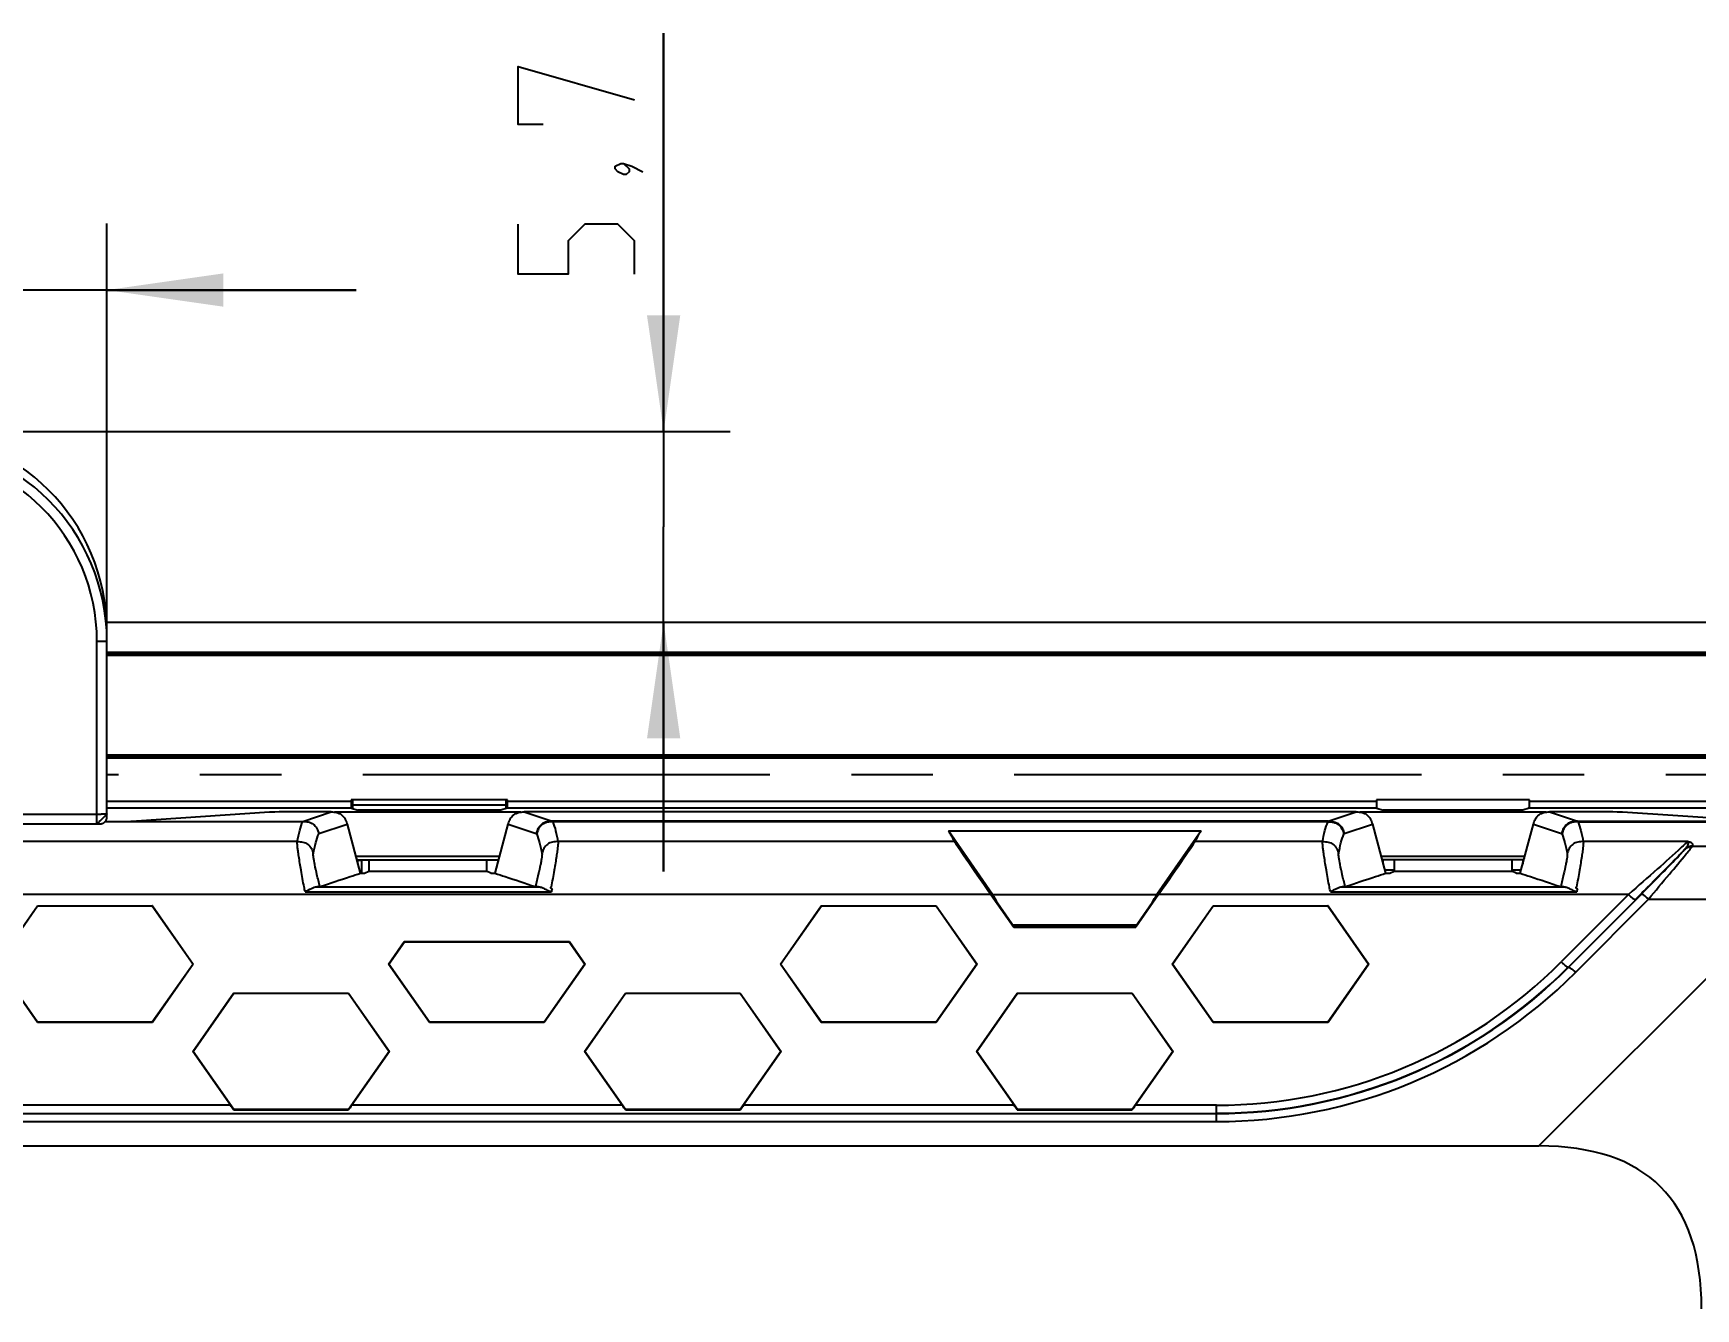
# Model space of a CAD drawing. Header units: millimetres. Extents: x 0 to 594, y 0 to 420.
# Drawn here: x 476.8 to 526.9, y 244.6 to 283 of the extents above; entities that cross this region are included whole.
import ezdxf

# ---------------------------------------------------------------- set-up
doc = ezdxf.new("R2010")
doc.units = ezdxf.units.MM
doc.header["$LTSCALE"] = 32.67
doc.linetypes.add('CENTER', pattern=[0.6, 0.375, -0.075, 0.075, -0.075])
doc.layers.get('0').update_dxf_attribs({"linetype": 'CONTINUOUS'})
for name, color, linetype in [('AUSFORMSCHRAEGEN', 7, 'CONTINUOUS'), ('FASEN', 7, 'CONTINUOUS'), ('KURVEN', 7, 'CONTINUOUS'), ('RUNDUNGEN', 7, 'CONTINUOUS'), ('ZEICHNUNGSBEMASSUNGEN', 7, 'CONTINUOUS')]:
    doc.layers.add(name, color=color, linetype=linetype)
doc.styles.get("Standard").update_dxf_attribs({"font": 'txt', "width": 0.7})
doc.dimstyles.new('DIMSTYLE_6', dxfattribs={"dimtxt": 3.5, "dimasz": 3.5, "dimexe": 2, "dimexo": 0, "dimgap": 0.875, "dimtad": 1, "dimdec": 3, "dimtxsty": 'STANDARD', "dimblk": '_FILLED', "dimblk1": '_FILLED', "dimblk2": '_FILLED', "dimcen": 0.09, "dimadec": 0, "dimazin": 0, "dimtp": 0.2, "dimtm": 0.2, "dimtfac": 1, "dimtdec": 3, "dimtofl": 0, "dimtmove": 0, "dimatfit": 3, "dimldrblk": '_FILLED', "dimfxl": 1, "dimtolj": 1, "dimarcsym": 0})
doc.dimstyles.new('DIMSTYLE_7', dxfattribs={"dimtxt": 3.5, "dimasz": 3.5, "dimexe": 2, "dimexo": 0, "dimgap": 0.875, "dimtad": 1, "dimdec": 1, "dimtxsty": 'STANDARD', "dimblk": '_FILLED', "dimblk1": '_FILLED', "dimblk2": '_FILLED', "dimcen": 0.09, "dimadec": 0, "dimazin": 0, "dimtp": 0.1, "dimtm": 0.1, "dimtfac": 1, "dimtdec": 1, "dimtofl": 0, "dimtmove": 0, "dimatfit": 3, "dimldrblk": '_FILLED', "dimfxl": 1, "dimtolj": 1, "dimarcsym": 0})

# ---------------------------------------------------------------- blocks, each defined once
blk = doc.blocks.new('_FILLED')
at = {"color": 0, "linetype": 'BYBLOCK'}
blk.add_solid([(0, 0), (-1, 0.143), (-1, -0.143)], dxfattribs=at)
blk = doc.blocks.new('*D8')
at = {"layer": 'ZEICHNUNGSBEMASSUNGEN', "color": 2, "linetype": 'CONTINUOUS'}
for p, q in [((466.552, 264.708), (466.552, 277.273)), ((479.052, 264.708), (479.052, 277.273)), ((466.552, 275.273), (459.052, 275.273)), ((459.052, 275.273), (472.802, 275.273)), ((486.552, 275.273), (472.802, 275.273)), ((479.052, 275.273), (486.552, 275.273))]:
    blk.add_line(p, q, dxfattribs=at)
at = {"layer": 'ZEICHNUNGSBEMASSUNGEN', "color": 2, "linetype": 'CONTINUOUS', "xscale": 3.5, "yscale": 3.5, "zscale": 3.5}
blk.add_blockref('_FILLED', (466.552, 275.273), dxfattribs=at)
at = {"layer": 'ZEICHNUNGSBEMASSUNGEN', "color": 2, "linetype": 'CONTINUOUS', "xscale": 3.5, "yscale": 3.5, "zscale": 3.5, "rotation": 180}
blk.add_blockref('_FILLED', (479.052, 275.273), dxfattribs=at)
blk = doc.blocks.new('*D9')
at = {"layer": 'ZEICHNUNGSBEMASSUNGEN', "color": 2, "linetype": 'CONTINUOUS'}
for p, q in [((495.803, 271.011), (495.803, 283.002)), ((495.803, 283.002), (495.803, 268.144)), ((473.052, 271.011), (497.803, 271.011)), ((495.803, 257.777), (495.803, 268.144)), ((495.803, 265.277), (495.803, 257.777))]:
    blk.add_line(p, q, dxfattribs=at)
at = {"layer": 'ZEICHNUNGSBEMASSUNGEN', "color": 2, "linetype": 'CONTINUOUS', "xscale": 3.5, "yscale": 3.5, "zscale": 3.5}
for p, rotation in [((495.803, 271.011), 270), ((495.803, 265.277), 90)]:
    blk.add_blockref('_FILLED', p, dxfattribs=dict(at, rotation=rotation))

msp = doc.modelspace()

# ---------------------------------------------------------------- linework, layer by layer
at = {"color": 9, "linetype": 'CONTINUOUS'}
for p, q in [((478.7522, 259.2086), (478.7522, 264.7026)), ((486.4476, 259.777), (491.0676, 259.777)), ((466.8522, 259.5034), (478.7522, 259.5034))]:
    msp.add_line(p, q, dxfattribs=at)
at = {"color": 7, "linetype": 'CONTINUOUS'}
for p, q in [((479.0522, 259.4104), (479.0522, 265.0115)), ((535.8022, 264.277), (479.0522, 264.277)), ((535.8022, 261.277), (479.0522, 261.277)), ((486.4476, 259.777), (486.4476, 259.9287)), ((491.0676, 259.6715), (491.0676, 259.9287)), ((466.8322, 259.2087), (478.7522, 259.2086)), ((478.7523, 259.2086), (478.7785, 259.2087)), ((478.7785, 259.2087), (478.8033, 259.2089)), ((478.8033, 259.2089), (478.8237, 259.2092)), ((478.8237, 259.2092), (478.8402, 259.2096)), ((486.7222, 258.107), (486.6022, 258.107)), ((486.7222, 257.7226), (486.7222, 258.107))]:
    msp.add_line(p, q, dxfattribs=at)
msp.add_lwpolyline([(478.8402, 259.2096), (478.8471, 259.2098), (478.8532, 259.21), (478.8593, 259.2103), (478.8662, 259.2107), (478.8743, 259.2115), (478.8838, 259.2128), (478.8943, 259.2148), (478.9048, 259.2174), (478.9156, 259.2207), (478.9267, 259.2247), (478.9378, 259.2296), (478.9488, 259.2352), (478.9596, 259.2416), (478.9701, 259.2488), (478.9803, 259.2568), (478.9902, 259.2656), (478.9996, 259.2751), (479.0085, 259.2855), (479.0168, 259.2966), (479.0244, 259.3086), (479.0313, 259.3212), (479.0373, 259.3346), (479.0425, 259.3486), (479.0466, 259.3634), (479.0497, 259.3786), (479.0516, 259.3943), (479.0522, 259.4104)], dxfattribs=at)
msp.add_arc((473.0527, 265.011), 5.9996, 0.00475, 90.00449, dxfattribs=at)
at = {"color": 9, "linetype": 'CONTINUOUS'}
for centre, radius in [((473.0527, 264.7073), 5.9996), ((473.0527, 264.7021), 5.6996)]:
    msp.add_arc(centre, radius, 0.005, 90.00473, dxfattribs=at)
for points, knots in [([(478.7522, 264.7026), (478.7717, 264.7026), (478.81, 264.7027), (478.8656, 264.703), (478.9168, 264.7034), (478.9616, 264.704), (478.9943, 264.7047), (479.0159, 264.7053), (479.0286, 264.7057), (479.0382, 264.7063), (479.0459, 264.7066), (479.0493, 264.7074), (479.0522, 264.7073), (479.0522, 264.7078)], [0, 0, 0, 0, 0.1948104, 0.3825038, 0.5552635, 0.7066807, 0.8310279, 0.8814552, 0.9234252, 0.9565142, 0.9803814, 0.994876, 1, 1, 1, 1]), ([(478.7522, 259.5034), (478.7717, 259.5034), (478.81, 259.5035), (478.8656, 259.5037), (478.9168, 259.5042), (478.9616, 259.5048), (478.9943, 259.5055), (479.0159, 259.5061), (479.0286, 259.5065), (479.0382, 259.5071), (479.0459, 259.5073), (479.0493, 259.5082), (479.0522, 259.5081), (479.0522, 259.5086)], [0, 0, 0, 0, 0.1948104, 0.3825038, 0.5552635, 0.7066807, 0.8310279, 0.8814552, 0.9234252, 0.9565142, 0.9803814, 0.994876, 1, 1, 1, 1]), ([(479.0522, 259.5086), (479.0522, 259.508), (479.0512, 259.5063), (479.0492, 259.5034), (479.0456, 259.4994), (479.0384, 259.4917), (479.0259, 259.4794), (479.0079, 259.4608), (478.9864, 259.4376), (478.9522, 259.4017), (478.906, 259.3552), (478.8596, 259.3088), (478.8238, 259.2744), (478.8005, 259.253), (478.7816, 259.2351), (478.7693, 259.2225), (478.7615, 259.2153), (478.7574, 259.2117), (478.7544, 259.2098), (478.7529, 259.2086), (478.7524, 259.2086)], [0, 0, 0, 0, 0.0045056, 0.0130119, 0.0256091, 0.0422618, 0.087678, 0.1492504, 0.2251184, 0.3110884, 0.4997265, 0.6881741, 0.7741592, 0.8504351, 0.9123231, 0.9577401, 0.9745669, 0.9874834, 0.9960991, 1, 1, 1, 1])]:
    msp.add_open_spline(points, degree=3, knots=knots, dxfattribs=at)
at = {"layer": 'AUSFORMSCHRAEGEN', "color": 7, "linetype": 'CONTINUOUS'}
for p, q in [((479.0428, 265.277), (540.8022, 265.277)), ((491.104, 259.9287), (486.4005, 259.9287)), ((490.9022, 259.6165), (486.6022, 259.6165)), ((521.854, 259.9287), (517.2505, 259.9287)), ((521.6522, 259.6165), (517.4522, 259.6165)), ((483.9488, 259.5597), (479.9448, 259.2883)), ((491.5058, 259.5615), (485.8998, 259.5615)), ((522.3554, 259.5615), (516.7492, 259.5615)), ((528.6579, 259.2883), (524.6539, 259.5597)), ((504.372, 258.9985), (511.9729, 258.9985)), ((505.7028, 257.0763), (504.372, 258.9985)), ((511.9729, 258.9985), (510.6419, 257.0763)), ((486.5363, 258.237), (490.8682, 258.237)), ((486.5525, 258.1767), (486.6022, 258.127)), ((486.6022, 257.9921), (486.6022, 258.127)), ((486.6022, 258.127), (490.8386, 258.127)), ((486.9329, 258.127), (486.9329, 257.782)), ((490.4716, 258.127), (490.4716, 257.782)), ((517.3863, 258.237), (521.7182, 258.237)), ((517.4025, 258.1767), (517.4522, 258.127)), ((517.4522, 257.9921), (517.4522, 258.127)), ((521.6522, 258.127), (517.4522, 258.127)), ((517.7829, 258.127), (517.7829, 257.782)), ((521.3216, 258.127), (521.3216, 257.782)), ((521.702, 258.1767), (521.6522, 258.127)), ((521.6522, 258.127), (521.6522, 257.9921)), ((486.8022, 257.7226), (486.9329, 257.782)), ((486.9329, 257.782), (490.4716, 257.782)), ((490.6022, 257.7226), (490.4716, 257.782)), ((517.6522, 257.7226), (517.7829, 257.782)), ((517.7829, 257.782), (521.3216, 257.782)), ((521.4522, 257.7226), (521.3216, 257.782)), ((475.7336, 254.9874), (476.9635, 256.7441)), ((475.7422, 254.9875), (476.9672, 256.737)), ((476.9635, 256.7441), (476.9672, 256.737)), ((476.9635, 256.7441), (480.4209, 256.7441)), ((476.9672, 256.737), (480.4172, 256.737)), ((480.4209, 256.7441), (480.4172, 256.737)), ((480.4172, 256.737), (481.643, 254.9864)), ((480.4209, 256.7441), (481.6517, 254.9864)), ((499.315, 254.9874), (500.545, 256.7441)), ((499.3237, 254.9875), (500.5487, 256.737)), ((500.545, 256.7441), (500.5487, 256.737)), ((500.545, 256.7441), (504.0024, 256.7441)), ((500.5487, 256.737), (503.9987, 256.737)), ((504.0024, 256.7441), (503.9987, 256.737)), ((503.9987, 256.737), (505.2244, 254.9864)), ((504.0024, 256.7441), (505.2331, 254.9864)), ((505.6472, 257.082), (506.3362, 256.0936)), ((505.7028, 257.0763), (510.6419, 257.0763)), ((505.8466, 256.8286), (506.3459, 256.1123)), ((510.4982, 256.8286), (509.999, 256.1127)), ((510.6976, 257.082), (510.0088, 256.094)), ((511.1057, 254.9874), (512.3357, 256.7441)), ((511.1144, 254.9875), (512.3394, 256.737)), ((512.3357, 256.7441), (515.7931, 256.7441)), ((512.3357, 256.7441), (512.3394, 256.737)), ((512.3394, 256.737), (515.7894, 256.737)), ((515.7931, 256.7441), (515.7894, 256.737)), ((515.7894, 256.737), (517.0151, 254.9864)), ((515.7931, 256.7441), (517.0238, 254.9864)), ((506.3083, 256.1663), (510.0355, 256.1649)), ((487.5243, 254.9874), (487.998, 255.6641)), ((487.533, 254.9875), (488.0017, 255.657)), ((487.998, 255.6641), (488.0017, 255.657)), ((487.998, 255.6641), (492.9679, 255.6641)), ((488.0017, 255.657), (492.9642, 255.657)), ((492.9679, 255.6641), (492.9642, 255.657)), ((492.9642, 255.657), (493.4337, 254.9864)), ((492.9679, 255.6641), (493.4424, 254.9864)), ((506.3362, 256.0936), (506.3459, 256.1123)), ((506.3362, 256.0936), (510.0088, 256.094)), ((506.3459, 256.1123), (509.999, 256.1127)), ((510.0088, 256.094), (509.999, 256.1127)), ((476.9643, 253.2298), (475.7336, 254.9874)), ((476.968, 253.237), (475.7422, 254.9875)), ((481.643, 254.9864), (480.418, 253.237)), ((481.6517, 254.9864), (480.4217, 253.2298)), ((481.6517, 254.9864), (481.643, 254.9864)), ((487.5243, 254.9874), (487.533, 254.9875)), ((488.755, 253.2298), (487.5243, 254.9874)), ((488.7587, 253.237), (487.533, 254.9875)), ((493.4337, 254.9864), (492.2087, 253.237)), ((493.4424, 254.9864), (492.2124, 253.2298)), ((493.4424, 254.9864), (493.4337, 254.9864)), ((499.315, 254.9874), (499.3237, 254.9875)), ((500.5457, 253.2298), (499.315, 254.9874)), ((500.5494, 253.237), (499.3237, 254.9875)), ((505.2244, 254.9864), (503.9994, 253.237)), ((505.2331, 254.9864), (504.0031, 253.2298)), ((505.2331, 254.9864), (505.2244, 254.9864)), ((511.1057, 254.9874), (511.1144, 254.9875)), ((512.3364, 253.2298), (511.1057, 254.9874)), ((512.3401, 253.237), (511.1144, 254.9875)), ((517.0151, 254.9864), (515.7901, 253.237)), ((517.0238, 254.9864), (515.7939, 253.2298)), ((517.0238, 254.9864), (517.0151, 254.9864)), ((481.6337, 252.3569), (482.864, 254.1141)), ((482.864, 254.1141), (482.8677, 254.107)), ((482.864, 254.1141), (486.3204, 254.1141)), ((486.3204, 254.1141), (486.3167, 254.107)), ((486.3204, 254.1141), (487.5508, 252.3569)), ((493.4237, 252.3569), (494.654, 254.1141)), ((494.654, 254.1141), (494.6577, 254.107)), ((494.654, 254.1141), (498.1104, 254.1141)), ((498.1104, 254.1141), (498.1067, 254.107)), ((498.1104, 254.1141), (499.3408, 252.3569)), ((505.2137, 252.3569), (506.444, 254.1141)), ((506.444, 254.1141), (509.9004, 254.1141)), ((506.444, 254.1141), (506.4477, 254.107)), ((509.9004, 254.1141), (509.8967, 254.107)), ((509.9004, 254.1141), (511.1308, 252.3569)), ((481.6424, 252.357), (482.8677, 254.107)), ((482.8677, 254.107), (486.3167, 254.107)), ((486.3167, 254.107), (487.5421, 252.357)), ((493.4324, 252.357), (494.6577, 254.107)), ((494.6577, 254.107), (498.1067, 254.107)), ((498.1067, 254.107), (499.3321, 252.357)), ((505.2224, 252.357), (506.4477, 254.107)), ((506.4477, 254.107), (509.8967, 254.107)), ((509.8967, 254.107), (511.1221, 252.357)), ((476.9643, 253.2298), (476.968, 253.237)), ((480.4217, 253.2298), (476.9643, 253.2298)), ((480.418, 253.237), (476.968, 253.237)), ((480.4217, 253.2298), (480.418, 253.237)), ((488.755, 253.2298), (488.7587, 253.237)), ((492.2124, 253.2298), (488.755, 253.2298)), ((492.2087, 253.237), (488.7587, 253.237)), ((492.2124, 253.2298), (492.2087, 253.237)), ((500.5457, 253.2298), (500.5494, 253.237)), ((504.0031, 253.2298), (500.5457, 253.2298)), ((503.9994, 253.237), (500.5494, 253.237)), ((504.0031, 253.2298), (503.9994, 253.237)), ((512.3364, 253.2298), (512.3401, 253.237)), ((515.7939, 253.2298), (512.3364, 253.2298)), ((515.7901, 253.237), (512.3401, 253.237)), ((515.7939, 253.2298), (515.7901, 253.237)), ((481.6337, 252.3569), (481.6424, 252.357)), ((482.7658, 250.7402), (481.6337, 252.3569)), ((482.8677, 250.607), (481.6424, 252.357)), ((487.5421, 252.357), (486.3167, 250.607)), ((487.5508, 252.3569), (486.4187, 250.7402)), ((487.5508, 252.3569), (487.5421, 252.357)), ((493.4237, 252.3569), (493.4324, 252.357)), ((494.5558, 250.7402), (493.4237, 252.3569)), ((494.6577, 250.607), (493.4324, 252.357)), ((499.3321, 252.357), (498.1067, 250.607)), ((499.3408, 252.3569), (498.2087, 250.7402)), ((499.3408, 252.3569), (499.3321, 252.357)), ((505.2137, 252.3569), (505.2224, 252.357)), ((506.3458, 250.7402), (505.2137, 252.3569)), ((506.4477, 250.607), (505.2224, 252.357)), ((511.1221, 252.357), (509.8967, 250.607)), ((511.1308, 252.3569), (509.9987, 250.7402)), ((511.1308, 252.3569), (511.1221, 252.357)), ((482.8637, 250.5991), (482.8677, 250.607)), ((482.8637, 250.5991), (486.3208, 250.5991)), ((486.3167, 250.607), (482.8677, 250.607)), ((486.3208, 250.5991), (486.3167, 250.607)), ((494.6537, 250.5991), (494.6577, 250.607)), ((494.6537, 250.5991), (498.1108, 250.5991)), ((498.1067, 250.607), (494.6577, 250.607)), ((498.1108, 250.5991), (498.1067, 250.607)), ((506.4437, 250.5991), (506.4477, 250.607)), ((506.4437, 250.5991), (509.9008, 250.5991)), ((509.8967, 250.607), (506.4477, 250.607)), ((509.9008, 250.5991), (509.8967, 250.607))]:
    msp.add_line(p, q, dxfattribs=at)
at = {"layer": 'AUSFORMSCHRAEGEN', "color": 9, "linetype": 'CONTINUOUS'}
for p, q in [((505.6472, 257.082), (475.3273, 257.082)), ((524.8315, 257.082), (510.6976, 257.082)), ((482.7658, 250.7402), (474.6287, 250.7402)), ((494.5558, 250.7402), (486.4187, 250.7402)), ((506.3458, 250.7402), (498.2087, 250.7402)), ((512.439, 250.7402), (509.9987, 250.7402))]:
    msp.add_line(p, q, dxfattribs=at)
at = {"layer": 'AUSFORMSCHRAEGEN', "color": 7, "linetype": 'CONTINUOUS'}
for centre, major_axis, ratio, start_param, end_param in [((484.3846, 259.5577), (0.45, 0), 0.0174551, 1.5707963, 2.8895671), ((524.2181, 259.5577), (0.45, 0), 0.0174551, 0.2520255, 1.5707963), ((591.5862, 134.702), (-87.5201, 124.9969), 0.0100085, 0.0991349, 0.1213503), ((505.9508, 256.6901), (-1.4003, 2), 0.0100085, 0.1213503, 1.3665665), ((510.394, 256.6901), (1.4005, 2), 0.010008, -1.3665659, -0.1213497), ((424.7472, 134.702), (87.5317, 124.9969), 0.010008, -0.1213497, -0.0991343), ((591.5862, 134.702), (-86.2598, 123.197), 0.0100085, 0.1088309, 0.1250881), ((424.7472, 134.702), (86.2712, 123.197), 0.010008, -0.1250875, -0.1088302), ((482.7181, 250.7989), (-0.2114, 0.3), 0.0142682, -2.3100424, -1.7780728), ((486.4664, 250.7989), (0.2114, 0.3), 0.0142682, -4.5051125, -3.9731429), ((494.5081, 250.7989), (-0.2114, 0.3), 0.0142682, -2.3100424, -1.7780728), ((498.2564, 250.7989), (0.2114, 0.3), 0.0142682, -4.5051125, -3.9731429), ((506.2981, 250.7989), (-0.2114, 0.3), 0.0142682, -2.3100424, -1.7780728), ((510.0464, 250.7989), (0.2114, 0.3), 0.0142682, -4.5051125, -3.9731429)]:
    msp.add_ellipse(centre, major_axis=major_axis, ratio=ratio, start_param=start_param, end_param=end_param, dxfattribs=at)
at = {"layer": 'FASEN', "color": 7, "linetype": 'CONTINUOUS'}
for p, q in [((486.4476, 259.6679), (486.4476, 259.777)), ((486.6749, 257.7226), (486.8022, 257.7226)), ((490.6022, 257.7226), (490.7296, 257.7226)), ((517.4967, 257.827), (517.7829, 257.827)), ((517.5249, 257.7226), (517.6522, 257.7226)), ((521.3216, 257.827), (521.6077, 257.827)), ((521.4522, 257.7226), (521.5796, 257.7226))]:
    msp.add_line(p, q, dxfattribs=at)
at = {"layer": 'KURVEN', "color": 7, "linetype": 'CENTER'}
msp.add_line((538.2055, 260.6802), (479.0522, 260.6802), dxfattribs=at)
at = {"layer": 'RUNDUNGEN', "color": 9, "linetype": 'CONTINUOUS'}
for p, q in [((479.0522, 264.3741), (535.8022, 264.3741)), ((479.0522, 264.3241), (535.8022, 264.3241)), ((535.8022, 261.2298), (479.0522, 261.2298)), ((535.8022, 261.1798), (479.0522, 261.1798)), ((486.4005, 259.8802), (479.0522, 259.8802)), ((486.4108, 259.6802), (479.0522, 259.6802)), ((517.2608, 259.6802), (491.0937, 259.6802)), ((517.2505, 259.8802), (491.104, 259.8802)), ((531.8022, 259.6802), (521.8437, 259.6802)), ((531.8022, 259.8802), (521.854, 259.8802)), ((479.5504, 259.2806), (484.9435, 259.2794)), ((479.7017, 259.2825), (484.9449, 259.2825)), ((484.9449, 259.2825), (485.7948, 259.5656)), ((485.427, 258.9125), (486.2779, 259.1959)), ((491.1266, 259.1959), (491.9707, 258.9148)), ((491.6096, 259.5656), (492.4527, 259.2848)), ((515.8018, 259.2848), (492.4527, 259.2848)), ((515.7889, 259.2682), (492.4656, 259.2682)), ((515.8018, 259.2848), (516.6448, 259.5656)), ((516.2838, 258.9148), (517.1279, 259.1959)), ((521.9766, 259.1959), (522.8207, 258.9148)), ((522.4596, 259.5656), (523.3027, 259.2848)), ((523.3027, 259.2848), (528.7558, 259.2848)), ((523.3156, 259.2682), (531.8058, 259.2682)), ((484.7801, 258.6736), (476.4163, 258.6736)), ((504.5583, 258.6736), (492.6244, 258.6736)), ((515.6301, 258.6736), (511.7866, 258.6736)), ((526.6135, 258.6736), (523.4744, 258.6736)), ((526.5375, 258.4465), (526.5523, 258.4644)), ((526.7496, 258.5316), (526.7644, 258.5496)), ((526.7496, 258.5316), (529.5638, 258.5316)), ((485.0167, 257.1592), (492.433, 257.1592)), ((485.3683, 257.3122), (492.0362, 257.3122)), ((515.8667, 257.1592), (523.283, 257.1592)), ((516.2183, 257.3122), (522.8862, 257.3122)), ((529.5638, 256.9422), (522.1336, 249.512)), ((524.8315, 257.082), (522.8109, 255.0514)), ((523.0292, 254.8918), (525.222, 257.0955)), ((523.2413, 254.7385), (525.4342, 256.9422)), ((525.4342, 256.9422), (529.5638, 256.9422)), ((512.439, 250.2484), (512.439, 250.7402)), ((433.1654, 250.2484), (512.439, 250.2484)), ((433.1655, 250.4896), (512.4389, 250.4896))]:
    msp.add_line(p, q, dxfattribs=at)
at = {"layer": 'RUNDUNGEN', "color": 7, "linetype": 'CONTINUOUS'}
for p, q in [((486.4005, 259.9287), (486.4005, 259.8802)), ((486.4108, 259.6802), (486.6022, 259.6165)), ((491.0937, 259.6802), (490.9022, 259.6165)), ((491.104, 259.8802), (491.104, 259.9287)), ((517.2505, 259.9287), (517.2505, 259.8802)), ((517.2608, 259.6802), (517.4522, 259.6165)), ((521.8437, 259.6802), (521.6522, 259.6165)), ((521.854, 259.8802), (521.854, 259.9287)), ((479.0054, 259.282), (479.6414, 259.282)), ((485.7948, 259.5656), (484.3846, 259.5656)), ((486.2779, 259.1959), (486.6749, 257.7226)), ((490.7296, 257.7226), (491.1266, 259.1959)), ((516.6448, 259.5656), (491.6096, 259.5656)), ((517.1279, 259.1959), (517.5249, 257.7226)), ((521.5796, 257.7226), (521.9766, 259.1959)), ((524.2181, 259.5656), (522.4596, 259.5656)), ((423.4709, 249.512), (522.1336, 249.512))]:
    msp.add_line(p, q, dxfattribs=at)
for centre, radius, start, end in [((499.5681, 284.3089), 37.3642, 316.00774, 316.23593), ((362.6681, 418.5148), 229.0761, 315.139597, 315.262758), ((512.439, 265.4308), 14.9318, 269.99967, 315.13894)]:
    msp.add_arc(centre, radius, start, end, dxfattribs=at)
at = {"layer": 'RUNDUNGEN', "color": 9, "linetype": 'CONTINUOUS'}
for centre, radius, start, end in [((512.439, 265.4287), 14.9391, 269.99963, 315.14464), ((512.439, 265.372), 14.6318, 270.00004, 315.14169), ((512.439, 265.4875), 15.2391, 270.00004, 315.14169)]:
    msp.add_arc(centre, radius, start, end, dxfattribs=at)
at = {"layer": 'RUNDUNGEN', "color": 7, "linetype": 'CONTINUOUS'}
for centre, major_axis, ratio, start_param, end_param in [((486.411, 259.8802), (0, 0.2), 0.0524078, 1.5707963, 3.1241394), ((491.0935, 259.8802), (0, 0.2), 0.0524078, -3.1241394, -1.5707963), ((517.261, 259.8802), (0, 0.2), 0.0524078, 1.5707963, 3.1241394), ((521.8435, 259.8802), (0, 0.2), 0.0524078, -3.1241394, -1.5707963), ((399.4462, 121.9259), (-126.3555, -126.3555), 0.1399043, 3.0025906, 3.2805947)]:
    msp.add_ellipse(centre, major_axis=major_axis, ratio=ratio, start_param=start_param, end_param=end_param, dxfattribs=at)
msp.add_open_spline([(479.6414, 259.2816), (479.6615, 259.2823), (479.6816, 259.2823), (479.7017, 259.2825)], degree=3, dxfattribs=at)
for points, knots in [([(479.7017, 259.2825), (479.7529, 259.2831), (479.8339, 259.2845), (479.915, 259.2863), (479.9448, 259.2883)], [0, 0, 0, 0, 0.6313286, 1, 1, 1, 1]), ([(485.7948, 259.5656), (485.8506, 259.5656), (485.9634, 259.5626), (486.1205, 259.4907), (486.2311, 259.358), (486.2634, 259.2497), (486.2779, 259.1959)], [0, 0, 0, 0, 0.2502037, 0.4999684, 0.7497788, 1, 1, 1, 1]), ([(491.1266, 259.1959), (491.1411, 259.2497), (491.1733, 259.358), (491.284, 259.4907), (491.441, 259.5627), (491.5539, 259.5656), (491.6096, 259.5656)], [0, 0, 0, 0, 0.2502458, 0.5000063, 0.7497585, 1, 1, 1, 1]), ([(516.6448, 259.5656), (516.7006, 259.5656), (516.8135, 259.5627), (516.9705, 259.4907), (517.0811, 259.358), (517.1134, 259.2497), (517.1279, 259.1959)], [0, 0, 0, 0, 0.250239, 0.5000371, 0.7497847, 1, 1, 1, 1]), ([(521.9766, 259.1959), (521.9911, 259.2497), (522.0233, 259.358), (522.134, 259.4907), (522.291, 259.5627), (522.4039, 259.5656), (522.4596, 259.5656)], [0, 0, 0, 0, 0.2502318, 0.5000137, 0.7497758, 1, 1, 1, 1]), ([(526.4491, 258.3572), (526.3726, 258.2779), (526.0215, 257.9165), (525.6676, 257.5577), (525.3905, 257.2781)], [0, 0, 0, 0, 0.218691, 1, 1, 1, 1]), ([(485.4591, 257.3177), (485.7632, 257.419), (486.169, 257.5547), (486.5754, 257.6887), (486.6773, 257.7226)], [0, 0, 0, 0, 0.7491531, 1, 1, 1, 1]), ([(490.7272, 257.7226), (490.8291, 257.6887), (491.2355, 257.5547), (491.6413, 257.419), (491.9454, 257.3177)], [0, 0, 0, 0, 0.2508469, 1, 1, 1, 1]), ([(516.3091, 257.3177), (516.6132, 257.419), (517.019, 257.5547), (517.4254, 257.6887), (517.5273, 257.7226)], [0, 0, 0, 0, 0.7491531, 1, 1, 1, 1]), ([(521.5772, 257.7226), (521.6791, 257.6887), (522.0855, 257.5547), (522.4913, 257.419), (522.7954, 257.3177)], [0, 0, 0, 0, 0.2508469, 1, 1, 1, 1]), ([(485.0167, 257.1592), (485.0761, 257.1992), (485.1655, 257.251), (485.2842, 257.3042), (485.3422, 257.3117), (485.3683, 257.3122)], [0, 0, 0, 0, 0.554072, 0.798139, 1, 1, 1, 1]), ([(485.4591, 257.3177), (485.4526, 257.3155), (485.4219, 257.3139), (485.3918, 257.3128), (485.3683, 257.3122)], [0, 0, 0, 0, 0.2236092, 1, 1, 1, 1]), ([(492.0362, 257.3122), (492.0127, 257.3128), (491.9826, 257.3139), (491.9519, 257.3155), (491.9454, 257.3177)], [0, 0, 0, 0, 0.7760417, 1, 1, 1, 1]), ([(492.0362, 257.3122), (492.05, 257.3119), (492.0798, 257.3107), (492.1256, 257.299), (492.1742, 257.2808), (492.224, 257.2556), (492.2753, 257.2271), (492.3195, 257.2037), (492.3564, 257.1854), (492.3822, 257.1819), (492.4031, 257.1824), (492.418, 257.1819), (492.4348, 257.176), (492.434, 257.164), (492.433, 257.1592)], [0, 0, 0, 0, 0.0944223, 0.2020972, 0.3208618, 0.4483666, 0.5825285, 0.7207879, 0.7908564, 0.86123, 0.8966091, 0.9319394, 0.9665547, 1, 1, 1, 1]), ([(515.8667, 257.1592), (515.8975, 257.1788), (515.9579, 257.2176), (516.049, 257.2658), (516.1341, 257.3045), (516.1922, 257.3117), (516.2183, 257.3122)], [0, 0, 0, 0, 0.2825189, 0.5541297, 0.7981228, 1, 1, 1, 1]), ([(516.3091, 257.3177), (516.3026, 257.3155), (516.2719, 257.3139), (516.2418, 257.3128), (516.2183, 257.3122)], [0, 0, 0, 0, 0.2239309, 1, 1, 1, 1]), ([(522.8862, 257.3122), (522.8627, 257.3128), (522.8326, 257.3139), (522.8019, 257.3155), (522.7954, 257.3177)], [0, 0, 0, 0, 0.7761648, 1, 1, 1, 1]), ([(522.8862, 257.3122), (522.9, 257.3119), (522.9298, 257.3107), (522.9756, 257.299), (523.0242, 257.2808), (523.074, 257.2556), (523.1253, 257.2271), (523.1695, 257.2037), (523.2063, 257.1854), (523.2322, 257.1819), (523.2531, 257.1824), (523.268, 257.1819), (523.2848, 257.176), (523.284, 257.164), (523.283, 257.1592)], [0, 0, 0, 0, 0.0944115, 0.2020742, 0.3208242, 0.4483132, 0.5824588, 0.7207018, 0.7907564, 0.861124, 0.8964885, 0.931836, 0.9665685, 1, 1, 1, 1])]:
    msp.add_open_spline(points, degree=3, knots=knots, dxfattribs=at)
at = {"layer": 'RUNDUNGEN', "color": 9, "linetype": 'CONTINUOUS'}
for points, knots in [([(484.7801, 258.6736), (484.7996, 258.7865), (484.8423, 258.9918), (484.9067, 259.1919), (484.9435, 259.2794)], [0, 0, 0, 0, 0.5469612, 1, 1, 1, 1]), ([(484.9435, 259.2794), (484.9438, 259.2801), (484.9439, 259.2812), (484.9445, 259.2824), (484.9449, 259.2825)], [0, 0, 0, 0, 0.6252153, 1, 1, 1, 1]), ([(484.9435, 259.2794), (484.9991, 259.2792), (485.1116, 259.276), (485.2681, 259.2042), (485.3785, 259.0721), (485.4109, 258.9644), (485.4256, 258.911)], [0, 0, 0, 0, 0.2500967, 0.500319, 0.7503403, 1, 1, 1, 1]), ([(484.9449, 259.2825), (485.0005, 259.2825), (485.1132, 259.2795), (485.2701, 259.2073), (485.3803, 259.0744), (485.4125, 258.9663), (485.427, 258.9125)], [0, 0, 0, 0, 0.2498064, 0.4997657, 0.7498728, 1, 1, 1, 1]), ([(492.4527, 259.2848), (492.3971, 259.2848), (492.2844, 259.2818), (492.1276, 259.2096), (492.0173, 259.0767), (491.9852, 258.9685), (491.9707, 258.9148)], [0, 0, 0, 0, 0.2498064, 0.4997657, 0.7498728, 1, 1, 1, 1]), ([(492.4656, 259.2682), (492.4101, 259.2681), (492.2976, 259.2649), (492.141, 259.193), (492.0307, 259.0609), (491.9982, 258.9533), (491.9836, 258.8998)], [0, 0, 0, 0, 0.2501063, 0.5003347, 0.7503523, 1, 1, 1, 1]), ([(492.4528, 259.2848), (492.4542, 259.2843), (492.4606, 259.2808), (492.4635, 259.2735), (492.4657, 259.2682)], [0, 0, 0, 0, 0.2030786, 1, 1, 1, 1]), ([(492.4656, 259.2682), (492.5012, 259.1819), (492.5636, 258.9855), (492.6053, 258.7841), (492.6244, 258.6736)], [0, 0, 0, 0, 0.4542652, 1, 1, 1, 1]), ([(515.6301, 258.6736), (515.6491, 258.7841), (515.6909, 258.9855), (515.7533, 259.1819), (515.7889, 259.2682)], [0, 0, 0, 0, 0.5457348, 1, 1, 1, 1]), ([(515.7888, 259.2682), (515.7896, 259.2703), (515.7923, 259.2767), (515.797, 259.2833), (515.8017, 259.2848)], [0, 0, 0, 0, 0.3136048, 1, 1, 1, 1]), ([(515.7889, 259.2682), (515.8444, 259.2681), (515.9569, 259.2649), (516.1135, 259.193), (516.2238, 259.0609), (516.2563, 258.9533), (516.2709, 258.8998)], [0, 0, 0, 0, 0.2501063, 0.5003347, 0.7503523, 1, 1, 1, 1]), ([(515.8018, 259.2848), (515.8574, 259.2848), (515.9701, 259.2818), (516.1269, 259.2096), (516.2372, 259.0767), (516.2693, 258.9685), (516.2838, 258.9148)], [0, 0, 0, 0, 0.2498064, 0.4997657, 0.7498728, 1, 1, 1, 1]), ([(523.3027, 259.2848), (523.2471, 259.2848), (523.1344, 259.2818), (522.9776, 259.2096), (522.8673, 259.0767), (522.8352, 258.9685), (522.8207, 258.9148)], [0, 0, 0, 0, 0.2498064, 0.4997657, 0.7498728, 1, 1, 1, 1]), ([(523.3156, 259.2682), (523.2601, 259.2681), (523.1476, 259.2649), (522.991, 259.193), (522.8807, 259.0609), (522.8482, 258.9533), (522.8336, 258.8998)], [0, 0, 0, 0, 0.2501063, 0.5003347, 0.7503523, 1, 1, 1, 1]), ([(523.3028, 259.2848), (523.3042, 259.2843), (523.3106, 259.2808), (523.3135, 259.2735), (523.3157, 259.2682)], [0, 0, 0, 0, 0.2029975, 1, 1, 1, 1]), ([(523.3156, 259.2682), (523.3512, 259.1819), (523.4136, 258.9855), (523.4553, 258.7841), (523.4744, 258.6736)], [0, 0, 0, 0, 0.4542652, 1, 1, 1, 1]), ([(484.9851, 257.3097), (484.9535, 257.4764), (484.8987, 257.7818), (484.8383, 258.1426), (484.804, 258.3802), (484.7878, 258.5105), (484.7799, 258.6045), (484.7784, 258.655), (484.7801, 258.6736)], [0, 0, 0, 0, 0.3688794, 0.6741662, 0.7948252, 0.8905617, 0.959375, 1, 1, 1, 1]), ([(484.7801, 258.6736), (484.8356, 258.6735), (484.948, 258.6703), (485.1043, 258.5991), (485.2148, 258.4679), (485.2475, 258.3608), (485.2621, 258.3076)], [0, 0, 0, 0, 0.2506253, 0.5011511, 0.750952, 1, 1, 1, 1]), ([(485.2621, 258.3076), (485.2816, 258.4201), (485.3243, 258.6246), (485.3887, 258.8239), (485.4256, 258.911)], [0, 0, 0, 0, 0.5469048, 1, 1, 1, 1]), ([(485.4256, 258.911), (485.4257, 258.9114), (485.426, 258.9121), (485.4267, 258.9125), (485.427, 258.9125)], [0, 0, 0, 0, 0.5916591, 1, 1, 1, 1]), ([(491.9707, 258.9148), (491.972, 258.9146), (491.9786, 258.912), (491.9818, 258.905), (491.9836, 258.8998)], [0, 0, 0, 0, 0.2014405, 1, 1, 1, 1]), ([(491.9836, 258.8998), (492.0192, 258.8139), (492.0815, 258.6183), (492.1233, 258.4177), (492.1423, 258.3076)], [0, 0, 0, 0, 0.4543195, 1, 1, 1, 1]), ([(492.6244, 258.6736), (492.5689, 258.6735), (492.4565, 258.6703), (492.3001, 258.5991), (492.1896, 258.4679), (492.157, 258.3608), (492.1423, 258.3076)], [0, 0, 0, 0, 0.2506253, 0.5011511, 0.750952, 1, 1, 1, 1]), ([(492.6244, 258.6736), (492.6268, 258.655), (492.6245, 258.6039), (492.6165, 258.5095), (492.6001, 258.3788), (492.5766, 258.2149), (492.5459, 258.0212), (492.4942, 257.7158), (492.4505, 257.4759), (492.4192, 257.3096)], [0, 0, 0, 0, 0.040891, 0.1102509, 0.2062633, 0.3269566, 0.4700694, 0.6323144, 1, 1, 1, 1]), ([(515.8351, 257.3097), (515.8035, 257.4764), (515.7487, 257.7818), (515.6883, 258.1426), (515.654, 258.3802), (515.6378, 258.5105), (515.6299, 258.6045), (515.6284, 258.655), (515.6301, 258.6736)], [0, 0, 0, 0, 0.3688794, 0.6741662, 0.7948252, 0.8905617, 0.959375, 1, 1, 1, 1]), ([(515.6301, 258.6736), (515.6856, 258.6735), (515.798, 258.6703), (515.9543, 258.5991), (516.0648, 258.4679), (516.0975, 258.3608), (516.1121, 258.3076)], [0, 0, 0, 0, 0.2506253, 0.5011511, 0.750952, 1, 1, 1, 1]), ([(516.1121, 258.3076), (516.1312, 258.4177), (516.1729, 258.6183), (516.2353, 258.8139), (516.2709, 258.8998)], [0, 0, 0, 0, 0.5456805, 1, 1, 1, 1]), ([(516.2709, 258.8998), (516.2717, 258.9019), (516.274, 258.908), (516.2793, 258.9141), (516.2838, 258.9148)], [0, 0, 0, 0, 0.3261231, 1, 1, 1, 1]), ([(522.8207, 258.9148), (522.822, 258.9146), (522.8286, 258.912), (522.8318, 258.905), (522.8336, 258.8998)], [0, 0, 0, 0, 0.2013417, 1, 1, 1, 1]), ([(522.8336, 258.8998), (522.8692, 258.8139), (522.9315, 258.6183), (522.9733, 258.4177), (522.9923, 258.3076)], [0, 0, 0, 0, 0.4543195, 1, 1, 1, 1]), ([(523.4744, 258.6736), (523.4189, 258.6735), (523.3065, 258.6703), (523.1501, 258.5991), (523.0396, 258.4679), (523.007, 258.3608), (522.9923, 258.3076)], [0, 0, 0, 0, 0.2506253, 0.5011511, 0.750952, 1, 1, 1, 1]), ([(523.4744, 258.6736), (523.4768, 258.655), (523.4745, 258.6039), (523.4665, 258.5095), (523.4501, 258.3788), (523.4266, 258.2149), (523.3959, 258.0212), (523.3442, 257.7158), (523.3005, 257.4759), (523.2692, 257.3096)], [0, 0, 0, 0, 0.040891, 0.1102509, 0.2062633, 0.3269566, 0.4700694, 0.6323144, 1, 1, 1, 1]), ([(526.6135, 258.6736), (526.5902, 258.6486), (526.5225, 258.585), (526.4546, 258.5219), (526.4114, 258.4824)], [0, 0, 0, 0, 0.3687411, 1, 1, 1, 1]), ([(526.5523, 258.4644), (526.5711, 258.4848), (526.6022, 258.5232), (526.6323, 258.5819), (526.6397, 258.6353), (526.624, 258.6643), (526.6135, 258.6736)], [0, 0, 0, 0, 0.3480835, 0.6182787, 0.8235883, 1, 1, 1, 1]), ([(526.7644, 258.5496), (526.7716, 258.5584), (526.7818, 258.5852), (526.7474, 258.6223), (526.6911, 258.6494), (526.6424, 258.6656), (526.6135, 258.6736)], [0, 0, 0, 0, 0.1512897, 0.3233596, 0.6002128, 1, 1, 1, 1]), ([(485.4591, 257.3177), (485.429, 257.4382), (485.3756, 257.6592), (485.3115, 257.9523), (485.2744, 258.1476), (485.2616, 258.2565), (485.2607, 258.2936), (485.2621, 258.3076)], [0, 0, 0, 0, 0.3687753, 0.6743907, 0.8905388, 0.9581206, 1, 1, 1, 1]), ([(492.1423, 258.3076), (492.1443, 258.2939), (492.1429, 258.2568), (492.135, 258.1883), (492.1194, 258.0935), (492.0864, 257.9208), (492.0288, 257.6591), (491.9754, 257.4383), (491.9454, 257.3177)], [0, 0, 0, 0, 0.0410531, 0.1093473, 0.2050496, 0.3258731, 0.6310192, 1, 1, 1, 1]), ([(516.3091, 257.3177), (516.279, 257.4382), (516.2256, 257.6592), (516.1615, 257.9523), (516.1244, 258.1476), (516.1116, 258.2565), (516.1107, 258.2936), (516.1121, 258.3076)], [0, 0, 0, 0, 0.3687753, 0.6743907, 0.8905388, 0.9581206, 1, 1, 1, 1]), ([(522.9923, 258.3076), (522.9943, 258.2939), (522.9929, 258.2568), (522.985, 258.1883), (522.9694, 258.0935), (522.9364, 257.9208), (522.8788, 257.6591), (522.8254, 257.4383), (522.7954, 257.3177)], [0, 0, 0, 0, 0.0410531, 0.1093473, 0.2050496, 0.3258731, 0.6310192, 1, 1, 1, 1]), ([(526.4114, 258.4824), (526.1784, 258.2691), (525.652, 257.8018), (525.1235, 257.3372), (524.8315, 257.082)], [0, 0, 0, 0, 0.4489346, 1, 1, 1, 1]), ([(525.222, 257.0955), (525.4503, 257.3249), (525.8529, 257.7323), (526.2538, 258.1415), (526.4248, 258.3228)], [0, 0, 0, 0, 0.564962, 1, 1, 1, 1]), ([(525.4342, 256.9422), (525.6464, 257.1932), (526.0265, 257.6449), (526.404, 258.0987), (526.5689, 258.3018)], [0, 0, 0, 0, 0.5569156, 1, 1, 1, 1]), ([(526.4248, 258.3228), (526.4377, 258.3365), (526.4757, 258.3773), (526.5141, 258.4179), (526.5375, 258.4465)], [0, 0, 0, 0, 0.3372823, 1, 1, 1, 1]), ([(526.5523, 258.4644), (526.5798, 258.4918), (526.6467, 258.5359), (526.7254, 258.5502), (526.7644, 258.5496)], [0, 0, 0, 0, 0.4987489, 1, 1, 1, 1]), ([(526.5689, 258.3018), (526.6079, 258.3498), (526.6688, 258.4258), (526.7292, 258.5024), (526.7496, 258.5316)], [0, 0, 0, 0, 0.6346431, 1, 1, 1, 1]), ([(492.433, 257.1592), (492.4362, 257.1742), (492.4392, 257.1994), (492.4531, 257.2254), (492.4587, 257.2526), (492.4369, 257.2586), (492.4229, 257.262), (492.4115, 257.266), (492.4059, 257.2763), (492.4088, 257.2919), (492.4145, 257.3028), (492.4193, 257.3097)], [0, 0, 0, 0, 0.248426, 0.3940188, 0.5033018, 0.6187819, 0.6898984, 0.7516224, 0.8034764, 0.8643228, 1, 1, 1, 1]), ([(523.283, 257.1592), (523.2862, 257.1742), (523.2892, 257.1994), (523.3031, 257.2254), (523.3087, 257.2526), (523.2869, 257.2586), (523.2729, 257.262), (523.2615, 257.266), (523.2559, 257.2763), (523.2588, 257.2919), (523.2645, 257.3028), (523.2693, 257.3097)], [0, 0, 0, 0, 0.248426, 0.3940186, 0.5033017, 0.6187819, 0.6898983, 0.7516223, 0.8034764, 0.8643228, 1, 1, 1, 1]), ([(524.8315, 257.082), (524.8556, 257.0589), (524.901, 257.0175), (524.9628, 256.9672), (525.0068, 256.9377), (525.0314, 256.9272), (525.0411, 256.9268), (525.0436, 256.9287)], [0, 0, 0, 0, 0.3774279, 0.6912631, 0.9033452, 0.9651165, 1, 1, 1, 1]), ([(525.222, 257.0955), (525.2244, 257.0974), (525.2342, 257.097), (525.2587, 257.0865), (525.3027, 257.0569), (525.3646, 257.0067), (525.4099, 256.9653), (525.4341, 256.9422)], [0, 0, 0, 0, 0.0348827, 0.0966539, 0.3087361, 0.6225717, 1, 1, 1, 1]), ([(522.8109, 255.0514), (522.835, 255.0282), (522.8804, 254.9869), (522.9422, 254.9366), (522.9862, 254.907), (523.0108, 254.8965), (523.0205, 254.8961), (523.023, 254.898)], [0, 0, 0, 0, 0.3774279, 0.6912631, 0.9033452, 0.9651165, 1, 1, 1, 1]), ([(523.0292, 254.8918), (523.0316, 254.8937), (523.0413, 254.8933), (523.0659, 254.8828), (523.0865, 254.8689), (523.1018, 254.8579)], [0, 0, 0, 0, 0.1129877, 0.3130653, 1, 1, 1, 1]), ([(523.1018, 254.8579), (523.1122, 254.8503), (523.1608, 254.813), (523.2064, 254.7719), (523.2413, 254.7385)], [0, 0, 0, 0, 0.2113041, 1, 1, 1, 1])]:
    msp.add_open_spline(points, degree=3, knots=knots, dxfattribs=at)
for points in [[(526.5375, 258.4465), (526.565, 258.4738), (526.5987, 258.4959), (526.6347, 258.5103)], [(526.6347, 258.5103), (526.6709, 258.5249), (526.7107, 258.5322), (526.7496, 258.5316)], [(485.0167, 257.1592), (485.005, 257.2091), (484.9957, 257.2595), (484.9851, 257.3097)], [(515.8667, 257.1592), (515.855, 257.2091), (515.8457, 257.2595), (515.8351, 257.3097)]]:
    msp.add_open_spline(points, degree=3, dxfattribs=at)
at = {"layer": 'ZEICHNUNGSBEMASSUNGEN', "color": 2, "linetype": 'CONTINUOUS'}
for points in [[(492.1785, 280.2523), (491.4284, 280.2523), (491.4284, 282.0023), (494.9285, 281.0023)], [(494.3451, 279.0023), (494.5118, 279.0856), (494.5951, 279.0856), (494.7618, 278.9189), (494.7618, 278.8356), (494.6784, 278.7523), (494.5951, 278.7523), (494.4285, 278.8356), (494.3451, 278.9189), (494.3451, 279.0023)], [(494.5951, 279.0856), (494.8451, 279.0023), (495.1785, 278.8356)], [(494.9285, 275.7523), (494.9285, 276.7523), (494.4285, 277.2523), (493.4284, 277.2523), (492.9285, 276.7523), (492.9285, 275.7523), (491.4284, 275.7523), (491.4284, 277.2523)]]:
    msp.add_lwpolyline(points, dxfattribs=at)

# ---------------------------------------------------------------- dimensions: what is measured, and where the dimension line sits
dim = msp.add_linear_dim(base=(495.8035, 271.0106), p1=(404.8022, 265.277), p2=(473.0522, 271.0106), angle=90, dimstyle='DIMSTYLE_7', dxfattribs=at)
dim.commit()
dim.dimension.update_dxf_attribs({"geometry": '*D9', "text_midpoint": (495.8035, 275.7523), "dimtype": 160})
dim = msp.add_linear_dim(base=(479.0522, 275.2734), p1=(466.5522, 264.7078), p2=(479.0522, 264.7078), dimstyle='DIMSTYLE_6', dxfattribs=at)
dim.commit()
dim.dimension.update_dxf_attribs({"geometry": '*D8', "text_midpoint": (468.1772, 275.2734), "dimtype": 160})

doc.saveas('drawing.dxf')
